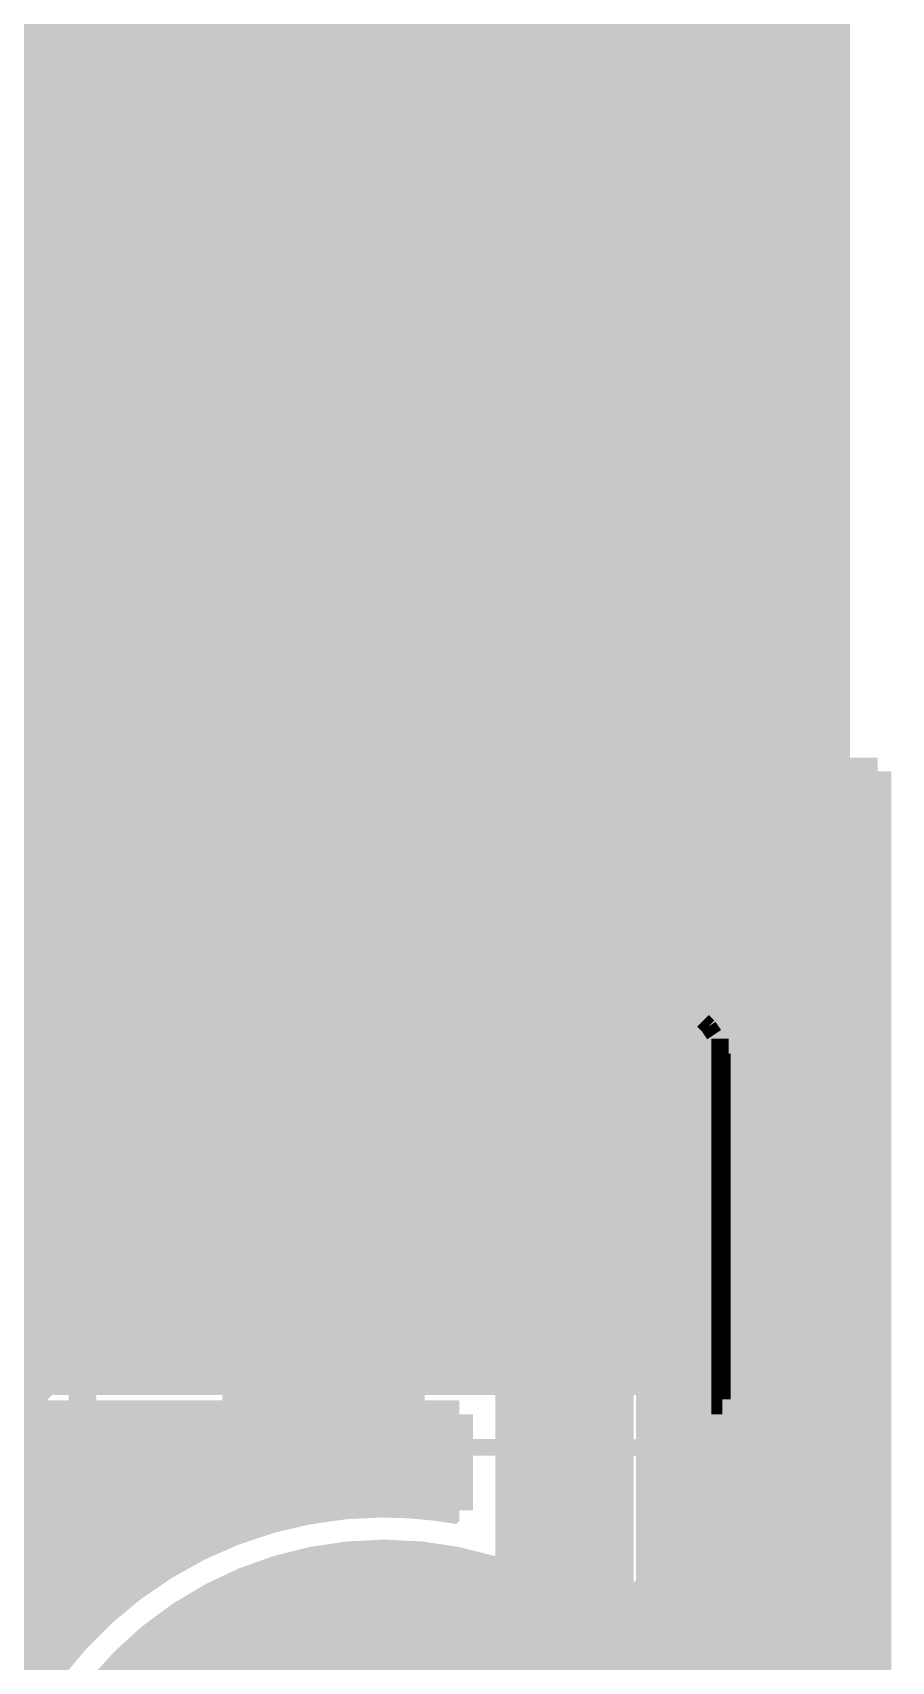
# Model space of a CAD drawing. Extents: x -5 to 208, y -5 to 206.
# Drawn here: x 88.77 to 96.65, y 2.38 to 17.31 of the extents above; entities that cross this region are included whole.
import ezdxf

# ---------------------------------------------------------------- set-up
doc = ezdxf.new("R2010")
doc.units = 0
doc.header["$MEASUREMENT"] = 0
doc.layers.get('0').update_dxf_attribs({"linetype": 'CONTINUOUS'})
for name, color, linetype in [('22-301-0_BOT', 7, 'CONTINUOUS'), ('22-301-0_DRD', 7, 'CONTINUOUS'), ('22-301-0_IN1', 1, 'CONTINUOUS'), ('22-301-0_IN2', 4, 'CONTINUOUS'), ('22-301-0_SMB', 3, 'CONTINUOUS'), ('22-301-0_SMT', 5, 'CONTINUOUS'), ('22-301-0_SST', 10, 'CONTINUOUS'), ('22-301-0_TOP', 14, 'CONTINUOUS'), ('THRUHOLE_TAP', 11, 'CONTINUOUS')]:
    doc.layers.add(name, color=color, linetype=linetype)

# ---------------------------------------------------------------- blocks, each defined once
blk = doc.blocks.new('ROUND_22')
at = {"const_width": 3.50012}
blk.add_lwpolyline([(-1.75006, 0, 1), (1.75006, 0, 1)], format="xyb", close=True, dxfattribs=at)
blk = doc.blocks.new('ROUND_11')
at = {"const_width": 0.65024}
blk.add_lwpolyline([(-0.32512, 0, 1), (0.32512, 0, 1)], format="xyb", close=True, dxfattribs=at)
blk = doc.blocks.new('ROUND_69')
at = {"const_width": 0.35052}
blk.add_lwpolyline([(-0.17526, 0, 1), (0.17526, 0, 1)], format="xyb", close=True, dxfattribs=at)
blk = doc.blocks.new('RECTANGLE_5')
blk.add_solid([(0.4064, 0.4826), (0.4064, -0.4826), (-0.4064, 0.4826), (-0.4064, -0.4826)])
blk = doc.blocks.new('RECTANGLE_15')
blk.add_solid([(1.0795, 1.3716), (1.0795, -1.3716), (-1.0795, 1.3716), (-1.0795, -1.3716)])
blk = doc.blocks.new('ROUND_66')
at = {"const_width": 0.35052}
blk.add_lwpolyline([(-0.17526, 0, 1), (0.17526, 0, 1)], format="xyb", close=True, dxfattribs=at)
blk = doc.blocks.new('ROUND_74')
at = {"const_width": 0.10033}
blk.add_lwpolyline([(-0.050164, 0, 1), (0.050164, 0, 1)], format="xyb", close=True, dxfattribs=at)
blk = doc.blocks.new('ROUND_79')
at = {"const_width": 0.40005}
blk.add_lwpolyline([(-0.200024, 0, 1), (0.200024, 0, 1)], format="xyb", close=True, dxfattribs=at)

msp = doc.modelspace()

# ---------------------------------------------------------------- linework, layer by layer
at = {"layer": '22-301-0_BOT', "const_width": 0.254}
for points in [[(90.7796, 30.353), (90.7796, 10.20318)], [(91.0082, 30.353), (91.0082, 10.1727)], [(91.2368, 30.353), (91.2368, 10.05078)], [(91.4654, 30.353), (91.4654, 9.68502)], [(91.694, 30.353), (91.694, 4.953)], [(91.9226, 30.353), (91.9226, 4.953)], [(92.1512, 30.353), (92.1512, 4.953)], [(92.3798, 30.353), (92.3798, 4.953)], [(92.6084, 30.353), (92.6084, 4.953)], [(92.837, 30.353), (92.837, 4.953)], [(93.0656, 30.353), (93.0656, 4.953)], [(93.2942, 30.353), (93.2942, 4.953)], [(93.5228, 30.353), (93.5228, 4.953)], [(93.7514, 30.353), (93.7514, 4.953)], [(93.98, 30.353), (93.98, 4.953)], [(94.2086, 30.353), (94.2086, 4.953)], [(94.4372, 30.353), (94.4372, 4.953)], [(94.6658, 30.353), (94.6658, 4.953)], [(94.8944, 30.353), (94.8944, 4.953)], [(95.123, 30.353), (95.123, 4.953)], [(95.3516, 30.353), (95.3516, 4.953)], [(95.5802, 30.353), (95.5802, 4.953)], [(95.8088, 30.353), (95.8088, 4.953)], [(96.0374, 30.353), (96.0374, 4.953)], [(96.139, 30.353), (96.139, 4.953)], [(90.551, 24.003), (90.551, 10.15492)], [(90.3224, 23.7744), (90.3224, 10.00252)], [(90.0938, 19.85772), (90.0938, 4.953)], [(89.8652, 19.54276), (89.8652, 4.953)], [(89.535, 19.29384), (89.535, 17.018)], [(89.6366, 19.3548), (89.6366, 4.953)], [(96.139, 17.3736), (89.535, 17.3736)], [(96.139, 17.145), (89.535, 17.145)], [(89.535, 17.018), (78.232, 17.018), (73.406, 12.192), (73.406, 2.286)], [(96.139, 16.9164), (78.1304, 16.9164)], [(88.7222, 17.018), (88.7222, 4.7752)], [(88.9508, 17.018), (88.9508, 4.953)], [(89.1794, 17.018), (89.1794, 4.953)], [(89.408, 17.018), (89.408, 4.953)], [(96.139, 16.6878), (77.9018, 16.6878)], [(96.139, 16.4592), (77.6732, 16.4592)], [(96.139, 16.2306), (77.4446, 16.2306)], [(96.139, 16.002), (77.216, 16.002)], [(96.139, 15.7734), (76.9874, 15.7734)], [(96.139, 15.5448), (76.7588, 15.5448)], [(96.139, 15.3162), (76.5302, 15.3162)], [(96.139, 15.0876), (76.3016, 15.0876)], [(96.139, 14.859), (76.073, 14.859)], [(96.139, 14.6304), (75.8444, 14.6304)], [(96.139, 14.4018), (75.6158, 14.4018)], [(96.139, 14.1732), (75.3872, 14.1732)], [(96.139, 13.9446), (75.1586, 13.9446)], [(96.139, 13.716), (74.93, 13.716)], [(96.139, 13.4874), (74.7014, 13.4874)], [(96.139, 13.2588), (74.4728, 13.2588)], [(96.139, 13.0302), (74.2442, 13.0302)], [(96.139, 12.8016), (74.0156, 12.8016)], [(96.139, 12.573), (73.787, 12.573)], [(96.139, 12.3444), (73.5584, 12.3444)], [(96.139, 12.1158), (73.406, 12.1158)], [(96.139, 11.8872), (73.406, 11.8872)], [(96.139, 11.6586), (73.406, 11.6586)], [(96.139, 11.43), (73.406, 11.43)], [(96.139, 11.2014), (73.406, 11.2014)], [(96.139, 10.9728), (73.406, 10.9728)], [(96.139, 10.7442), (73.406, 10.7442)], [(96.139, 10.5156), (73.406, 10.5156)], [(96.139, 10.287), (73.406, 10.287)], [(90.38336, 10.0584), (73.406, 10.0584)], [(96.139, 10.0584), (91.22664, 10.0584)], [(90.19794, 9.8298), (73.406, 9.8298)], [(96.139, 9.8298), (91.41206, 9.8298)], [(90.12936, 9.6012), (73.406, 9.6012)], [(96.139, 9.6012), (91.48064, 9.6012)], [(90.14206, 9.3726), (73.406, 9.3726)], [(91.4654, 9.36244), (91.4654, 4.953)], [(96.139, 9.3726), (91.46794, 9.3726)], [(90.24112, 9.144), (73.406, 9.144)], [(96.139, 9.144), (91.36888, 9.144)], [(90.3224, 9.04494), (90.3224, 4.953)], [(91.2368, 8.99922), (91.2368, 4.953)], [(90.50274, 8.9154), (73.406, 8.9154)], [(90.551, 8.89508), (90.551, 4.953)], [(90.7796, 8.84428), (90.7796, 4.953)], [(91.0082, 8.87476), (91.0082, 4.953)], [(96.139, 8.9154), (91.10472, 8.9154)], [(96.139, 8.6868), (73.406, 8.6868)], [(96.139, 8.4582), (73.406, 8.4582)], [(96.139, 8.2296), (73.406, 8.2296)], [(96.139, 8.001), (73.406, 8.001)], [(96.139, 7.7724), (73.406, 7.7724)], [(96.139, 7.5438), (73.406, 7.5438)], [(96.139, 7.3152), (73.406, 7.3152)], [(96.139, 7.0866), (73.406, 7.0866)], [(96.139, 6.858), (87.82812, 6.858)], [(96.139, 6.6294), (87.99576, 6.6294)], [(96.139, 6.4008), (88.05418, 6.4008)], [(96.139, 6.1722), (88.03132, 6.1722)], [(96.139, 5.9436), (87.91956, 5.9436)], [(96.139, 5.715), (87.6173, 5.715)], [(96.139, 5.4864), (73.406, 5.4864)], [(96.139, 5.2578), (73.406, 5.2578)], [(96.139, 5.0292), (73.406, 5.0292)], [(88.9, 4.953), (86.233, 2.286)], [(96.139, 4.953), (88.9, 4.953)], [(88.7476, 4.8006), (73.406, 4.8006)]]:
    msp.add_lwpolyline(points, dxfattribs=at)
for points in [[(90.805, 10.20572, 0.4142136), (90.12428, 9.525)], [(90.805, 10.20572, 0.4142136), (90.12428, 9.525)], [(91.48572, 9.525, 0.4142136), (90.805, 10.20572)], [(91.48572, 9.525, 0.4142136), (90.805, 10.20572)], [(90.12428, 9.525, 0.4142136), (90.805, 8.84428)], [(90.12428, 9.525, 0.4142136), (90.805, 8.84428)], [(90.805, 8.84428, 0.4142136), (91.48572, 9.525)], [(90.805, 8.84428, 0.4142136), (91.48572, 9.525)]]:
    msp.add_lwpolyline(points, format="xyb", dxfattribs=at)
at = {"layer": '22-301-0_DRD', "const_width": 0.254}
for points in [[(90.17, 17.145), (90.17, 15.875)], [(92.71, 17.145), (92.71, 15.875)], [(90.805, 16.51), (89.535, 16.51)], [(93.345, 16.51), (92.075, 16.51)], [(90.17, 14.605), (90.17, 13.335)], [(92.71, 14.605), (92.71, 13.335)], [(90.805, 13.97), (89.535, 13.97)], [(93.345, 13.97), (92.075, 13.97)], [(90.551, 10.16), (90.17, 9.779)], [(90.551, 10.16), (90.17, 9.779)], [(91.059, 10.16), (90.551, 10.16)], [(91.059, 10.16), (90.551, 10.16)], [(91.44, 9.779), (91.059, 10.16)], [(91.44, 9.779), (91.059, 10.16)], [(90.17, 9.779), (90.17, 9.271)], [(90.17, 9.779), (90.17, 9.271)], [(91.44, 9.271), (91.44, 9.779)], [(91.44, 9.271), (91.44, 9.779)], [(90.17, 9.271), (90.551, 8.89)], [(90.17, 9.271), (90.551, 8.89)], [(91.059, 8.89), (91.44, 9.271)], [(91.059, 8.89), (91.44, 9.271)], [(90.551, 8.89), (91.059, 8.89)], [(90.551, 8.89), (91.059, 8.89)]]:
    msp.add_lwpolyline(points, dxfattribs=at)
at = {"layer": '22-301-0_IN1'}
for points, const_width in [([(91.9988, 0), (92.075, 0), (94.94012, 2.86512), (94.94012, 124.9807)], 1.27), ([(93.853, 26.924), (93.853, 8.255), (89.281, 8.255)], 0.254), ([(90.6526, 26.924), (90.6526, 10.18794)], 0.254), ([(90.8812, 26.924), (90.8812, 10.20064)], 0.254), ([(91.1098, 26.924), (91.1098, 10.13206)], 0.254), ([(91.3384, 26.924), (91.3384, 9.94664)], 0.254), ([(91.567, 26.924), (91.567, 8.255)], 0.254), ([(91.7956, 26.924), (91.7956, 8.255)], 0.254), ([(92.0242, 26.924), (92.0242, 8.255)], 0.254), ([(92.2528, 26.924), (92.2528, 8.255)], 0.254), ([(92.4814, 26.924), (92.4814, 8.255)], 0.254), ([(92.71, 26.924), (92.71, 8.255)], 0.254), ([(92.9386, 26.924), (92.9386, 8.255)], 0.254), ([(93.1672, 26.924), (93.1672, 8.255)], 0.254), ([(93.3958, 26.924), (93.3958, 8.255)], 0.254), ([(93.6244, 26.924), (93.6244, 8.255)], 0.254), ([(90.424, 24.384), (90.424, 10.08888)], 0.254), ([(90.1954, 20.11426), (90.1954, 9.82472)], 0.254), ([(89.916, 19.5961), (89.916, 17.018)], 0.254), ([(89.9668, 19.6596), (89.9668, 8.255)], 0.254), ([(93.853, 17.399), (89.916, 17.399)], 0.254), ([(93.853, 17.1704), (89.916, 17.1704)], 0.254), ([(89.281, 17.018), (89.281, 8.255)], 0.254), ([(89.916, 17.018), (89.281, 17.018)], 0.254), ([(93.853, 16.9418), (89.281, 16.9418)], 0.254), ([(89.5096, 17.018), (89.5096, 8.255)], 0.254), ([(89.7382, 17.018), (89.7382, 8.255)], 0.254), ([(93.853, 16.7132), (89.281, 16.7132)], 0.254), ([(93.853, 16.4846), (89.281, 16.4846)], 0.254), ([(88.773, 16.256), (88.773, -4.445), (64.643, -4.445)], 0.254), ([(88.773, 16.256), (77.724, 16.256)], 0.254), ([(88.646, 16.256), (88.646, -4.445)], 0.254), ([(93.853, 16.256), (89.281, 16.256)], 0.254), ([(88.773, 16.129), (67.564, 16.129)], 0.254), ([(93.853, 16.0274), (89.281, 16.0274)], 0.254), ([(88.773, 15.9004), (67.564, 15.9004)], 0.254), ([(93.853, 15.7988), (89.281, 15.7988)], 0.254), ([(88.773, 15.6718), (67.564, 15.6718)], 0.254), ([(93.853, 15.5702), (89.281, 15.5702)], 0.254), ([(88.773, 15.4432), (67.564, 15.4432)], 0.254), ([(93.853, 15.3416), (89.281, 15.3416)], 0.254), ([(88.773, 15.2146), (67.564, 15.2146)], 0.254), ([(93.853, 15.113), (89.281, 15.113)], 0.254), ([(88.773, 14.986), (67.564, 14.986)], 0.254), ([(93.853, 14.8844), (89.281, 14.8844)], 0.254), ([(88.773, 14.7574), (88.21166, 14.7574)], 0.254), ([(93.853, 14.6558), (89.281, 14.6558)], 0.254), ([(88.773, 14.5288), (88.43518, 14.5288)], 0.254), ([(93.853, 14.4272), (89.281, 14.4272)], 0.254), ([(88.773, 14.3002), (88.55202, 14.3002)], 0.254), ([(88.773, 14.0716), (88.60282, 14.0716)], 0.254), ([(93.853, 14.1986), (89.281, 14.1986)], 0.254), ([(93.853, 13.97), (89.281, 13.97)], 0.254), ([(88.773, 13.843), (88.60028, 13.843)], 0.254), ([(88.773, 13.6144), (88.54186, 13.6144)], 0.254), ([(93.853, 13.7414), (89.281, 13.7414)], 0.254), ([(93.853, 13.5128), (89.281, 13.5128)], 0.254), ([(88.773, 13.3858), (88.41486, 13.3858)], 0.254), ([(93.853, 13.2842), (89.281, 13.2842)], 0.254), ([(88.773, 13.1572), (88.1761, 13.1572)], 0.254), ([(93.853, 13.0556), (89.281, 13.0556)], 0.254), ([(88.773, 12.9286), (69.3674, 12.9286)], 0.254), ([(93.853, 12.827), (89.281, 12.827)], 0.254), ([(88.773, 12.7), (69.596, 12.7)], 0.254), ([(93.853, 12.5984), (89.281, 12.5984)], 0.254), ([(88.773, 12.4714), (69.8246, 12.4714)], 0.254), ([(93.853, 12.3698), (89.281, 12.3698)], 0.254), ([(88.773, 12.2428), (88.1761, 12.2428)], 0.254), ([(93.853, 12.1412), (89.281, 12.1412)], 0.254), ([(88.773, 12.0142), (88.41486, 12.0142)], 0.254), ([(93.853, 11.9126), (89.281, 11.9126)], 0.254), ([(88.773, 11.7856), (88.54186, 11.7856)], 0.254), ([(93.853, 11.684), (89.281, 11.684)], 0.254), ([(88.773, 11.557), (88.60028, 11.557)], 0.254), ([(93.853, 11.4554), (89.281, 11.4554)], 0.254), ([(88.773, 11.3284), (88.60282, 11.3284)], 0.254), ([(93.853, 11.2268), (89.281, 11.2268)], 0.254), ([(88.773, 11.0998), (88.55202, 11.0998)], 0.254), ([(93.853, 10.9982), (89.281, 10.9982)], 0.254), ([(88.773, 10.8712), (88.43518, 10.8712)], 0.254), ([(88.773, 10.6426), (88.21166, 10.6426)], 0.254), ([(93.853, 10.7696), (89.281, 10.7696)], 0.254), ([(93.853, 10.541), (89.281, 10.541)], 0.254), ([(88.773, 10.414), (71.882, 10.414)], 0.254), ([(88.773, 10.1854), (72.1106, 10.1854)], 0.254), ([(93.853, 10.3124), (89.281, 10.3124)], 0.254), ([(90.41638, 10.0838), (89.281, 10.0838)], 0.254), ([(93.853, 10.0838), (91.19108, 10.0838)], 0.254), ([(88.773, 9.9568), (72.3392, 9.9568)], 0.254), ([(88.773, 9.7282), (85.59546, 9.7282)], 0.254), ([(90.21064, 9.8552), (89.281, 9.8552)], 0.254), ([(93.853, 9.8552), (91.39936, 9.8552)], 0.254), ([(90.1319, 9.6266), (89.281, 9.6266)], 0.254), ([(93.853, 9.6266), (91.47556, 9.6266)], 0.254), ([(88.773, 9.4996), (85.85708, 9.4996)], 0.254), ([(90.13698, 9.398), (89.281, 9.398)], 0.254), ([(93.853, 9.398), (91.47302, 9.398)], 0.254), ([(88.773, 9.271), (85.9917, 9.271)], 0.254), ([(90.22588, 9.1694), (89.281, 9.1694)], 0.254), ([(90.1954, 9.22274), (90.1954, 8.255)], 0.254), ([(93.853, 9.1694), (91.38412, 9.1694)], 0.254), ([(88.773, 9.0424), (86.05774, 9.0424)], 0.254), ([(91.3384, 9.10336), (91.3384, 8.255)], 0.254), ([(90.45702, 8.9408), (89.281, 8.9408)], 0.254), ([(90.424, 8.96112), (90.424, 8.255)], 0.254), ([(90.6526, 8.86206), (90.6526, 8.255)], 0.254), ([(90.8812, 8.84936), (90.8812, 8.255)], 0.254), ([(91.1098, 8.91794), (91.1098, 8.255)], 0.254), ([(93.853, 8.9408), (91.15298, 8.9408)], 0.254), ([(88.773, 8.8138), (86.06536, 8.8138)], 0.254), ([(93.853, 8.7122), (89.281, 8.7122)], 0.254), ([(88.773, 8.5852), (86.01964, 8.5852)], 0.254), ([(93.853, 8.4836), (89.281, 8.4836)], 0.254), ([(88.773, 8.3566), (85.91042, 8.3566)], 0.254), ([(88.773, 8.128), (85.70468, 8.128)], 0.254), ([(88.773, 7.8994), (73.279, 7.8994)], 0.254), ([(88.773, 7.6708), (73.279, 7.6708)], 0.254), ([(88.773, 7.4422), (73.279, 7.4422)], 0.254), ([(88.773, 7.2136), (83.01228, 7.2136)], 0.254), ([(88.773, 6.985), (87.6173, 6.985)], 0.254), ([(88.773, 6.7564), (87.91956, 6.7564)], 0.254), ([(88.773, 6.5278), (88.03132, 6.5278)], 0.254), ([(88.773, 6.2992), (88.05418, 6.2992)], 0.254), ([(88.773, 6.0706), (87.99576, 6.0706)], 0.254), ([(88.773, 5.842), (87.82812, 5.842)], 0.254), ([(88.773, 5.6134), (83.19516, 5.6134)], 0.254), ([(88.773, 5.3848), (82.71764, 5.3848)], 0.254), ([(88.773, 5.1562), (80.71358, 5.1562)], 0.254), ([(88.773, 4.9276), (80.81518, 4.9276)], 0.254), ([(88.773, 4.699), (80.87614, 4.699)], 0.254), ([(88.773, 4.4704), (80.90408, 4.4704)], 0.254), ([(88.773, 4.2418), (80.89646, 4.2418)], 0.254), ([(88.773, 4.0132), (80.85582, 4.0132)], 0.254), ([(88.773, 3.7846), (80.77708, 3.7846)], 0.254), ([(88.773, 3.556), (80.6577, 3.556)], 0.254), ([(88.773, 3.3274), (80.4799, 3.3274)], 0.254), ([(88.773, 3.0988), (80.2132, 3.0988)], 0.254), ([(88.773, 2.8702), (79.70266, 2.8702)], 0.254), ([(88.773, 2.6416), (73.279, 2.6416)], 0.254), ([(88.773, 2.413), (73.279, 2.413)], 0.254)]:
    msp.add_lwpolyline(points, dxfattribs=dict(at, const_width=const_width))
at = {"layer": '22-301-0_IN1', "const_width": 0.254}
for points in [[(90.805, 10.20572, 0.4142136), (90.12428, 9.525)], [(90.805, 10.20572, 0.4142136), (90.12428, 9.525)], [(91.48572, 9.525, 0.4142136), (90.805, 10.20572)], [(91.48572, 9.525, 0.4142136), (90.805, 10.20572)], [(90.12428, 9.525, 0.4142136), (90.805, 8.84428)], [(90.12428, 9.525, 0.4142136), (90.805, 8.84428)], [(90.805, 8.84428, 0.4142136), (91.48572, 9.525)], [(90.805, 8.84428, 0.4142136), (91.48572, 9.525)]]:
    msp.add_lwpolyline(points, format="xyb", dxfattribs=at)
at = {"layer": '22-301-0_IN2', "const_width": 0.254}
for points in [[(90.6018, 21.96592), (90.6018, 17.38884)], [(90.8304, 21.82114), (90.8304, 17.2339)], [(91.059, 21.7297), (91.059, 16.92148)], [(91.2876, 21.68398), (91.2876, 7.62)], [(91.5162, 21.67636), (91.5162, 7.62)], [(91.7448, 18.88236), (91.7448, 16.67764)], [(93.5736, 18.58772), (93.5736, 16.97228)], [(93.599, 18.63852), (93.599, 16.92148)], [(91.9734, 18.40484), (91.9734, 17.15516)], [(93.345, 18.30324), (93.345, 17.25422)], [(92.202, 18.2118), (92.202, 17.3482)], [(93.1164, 18.15846), (93.1164, 17.40154)], [(92.0369, 17.2212), (90.8431, 17.2212)], [(93.599, 17.2212), (93.3831, 17.2212)], [(91.85656, 16.9926), (91.0209, 16.9926)], [(93.599, 16.9926), (93.5609, 16.9926)], [(91.76258, 16.764), (91.11488, 16.764)], [(91.72956, 16.5354), (91.1479, 16.5354)], [(91.75242, 16.3068), (91.12758, 16.3068)], [(91.7448, 16.34236), (91.7448, 14.13764)], [(88.773, 16.256), (88.773, -4.445), (64.643, -4.445)], [(88.773, 16.256), (77.724, 16.256)], [(88.646, 16.256), (88.646, -4.445)], [(88.773, 16.129), (67.564, 16.129)], [(91.83116, 16.0782), (91.04884, 16.0782)], [(91.059, 16.09852), (91.059, 14.38148)], [(93.5736, 16.04772), (93.5736, 14.43228)], [(93.599, 16.09852), (93.599, 14.38148)], [(88.773, 15.9004), (67.564, 15.9004)], [(91.9861, 15.8496), (90.8939, 15.8496)], [(91.9734, 15.86484), (91.9734, 14.61516)], [(93.599, 15.8496), (93.4339, 15.8496)], [(90.8304, 15.7861), (90.8304, 14.6939)], [(93.345, 15.76324), (93.345, 14.71422)], [(88.773, 15.6718), (67.564, 15.6718)], [(90.424, 15.56258), (90.424, 14.91488)], [(92.29852, 15.621), (90.58148, 15.621)], [(90.6018, 15.63116), (90.6018, 14.84884)], [(92.202, 15.6718), (92.202, 14.8082)], [(92.4306, 15.5702), (92.4306, 14.90726)], [(93.1164, 15.61846), (93.1164, 14.86154)], [(93.599, 15.621), (93.12148, 15.621)], [(88.773, 15.4432), (67.564, 15.4432)], [(92.6592, 15.5321), (92.6592, 14.9479)], [(92.8878, 15.54734), (92.8878, 14.93266)], [(93.599, 15.3924), (90.424, 15.3924)], [(88.773, 15.2146), (67.564, 15.2146)], [(93.599, 15.1638), (90.424, 15.1638)], [(88.773, 14.986), (67.564, 14.986)], [(92.54236, 14.9352), (90.424, 14.9352)], [(93.599, 14.9352), (92.87764, 14.9352)], [(88.773, 14.7574), (88.21166, 14.7574)], [(92.06484, 14.7066), (90.81516, 14.7066)], [(93.599, 14.7066), (93.35516, 14.7066)], [(88.773, 14.5288), (88.43518, 14.5288)], [(91.8718, 14.478), (91.0082, 14.478)], [(93.599, 14.478), (93.5482, 14.478)], [(88.773, 14.3002), (88.55202, 14.3002)], [(91.7702, 14.2494), (91.10726, 14.2494)], [(88.773, 14.0716), (88.60282, 14.0716)], [(91.7321, 14.0208), (91.1479, 14.0208)], [(88.773, 13.843), (88.60028, 13.843)], [(91.74734, 13.7922), (91.13266, 13.7922)], [(91.7448, 13.80236), (91.7448, 7.62)], [(88.773, 13.6144), (88.54186, 13.6144)], [(91.059, 13.55852), (91.059, 7.62)], [(91.81846, 13.5636), (91.06154, 13.5636)], [(93.5736, 13.50772), (93.5736, 7.62)], [(93.599, 13.55852), (93.599, 7.62)], [(88.773, 13.3858), (88.41486, 13.3858)], [(91.96324, 13.335), (90.91422, 13.335)], [(91.9734, 13.32484), (91.9734, 7.62)], [(93.599, 13.335), (93.45422, 13.335)], [(90.8304, 13.2461), (90.8304, 7.62)], [(93.345, 13.22324), (93.345, 7.62)], [(88.773, 13.1572), (88.1761, 13.1572)], [(90.424, 13.02258), (90.424, 7.62)], [(90.6018, 13.09116), (90.6018, 7.62)], [(92.24772, 13.1064), (90.63228, 13.1064)], [(92.202, 13.1318), (92.202, 7.62)], [(92.4306, 13.0302), (92.4306, 7.62)], [(93.1164, 13.07846), (93.1164, 7.62)], [(93.599, 13.1064), (93.17228, 13.1064)], [(88.773, 12.9286), (69.3674, 12.9286)], [(93.599, 12.8778), (90.424, 12.8778)], [(92.6592, 12.9921), (92.6592, 7.62)], [(92.8878, 13.00734), (92.8878, 7.62)], [(88.773, 12.7), (69.596, 12.7)], [(93.599, 12.6492), (90.424, 12.6492)], [(88.773, 12.4714), (69.8246, 12.4714)], [(93.599, 12.4206), (90.424, 12.4206)], [(88.773, 12.2428), (88.1761, 12.2428)], [(93.599, 12.192), (90.424, 12.192)], [(88.773, 12.0142), (88.41486, 12.0142)], [(93.599, 11.9634), (90.424, 11.9634)], [(88.773, 11.7856), (88.54186, 11.7856)], [(93.599, 11.7348), (90.424, 11.7348)], [(88.773, 11.557), (88.60028, 11.557)], [(93.599, 11.5062), (90.424, 11.5062)], [(88.773, 11.3284), (88.60282, 11.3284)], [(93.599, 11.2776), (90.424, 11.2776)], [(88.773, 11.0998), (88.55202, 11.0998)], [(93.599, 11.049), (90.424, 11.049)], [(88.773, 10.8712), (88.43518, 10.8712)], [(93.599, 10.8204), (90.424, 10.8204)], [(88.773, 10.6426), (88.21166, 10.6426)], [(93.599, 10.5918), (90.424, 10.5918)], [(88.773, 10.414), (71.882, 10.414)], [(93.599, 10.3632), (90.424, 10.3632)], [(88.773, 10.1854), (72.1106, 10.1854)], [(93.599, 10.1346), (90.424, 10.1346)], [(88.773, 9.9568), (72.3392, 9.9568)], [(93.599, 9.906), (90.424, 9.906)], [(88.773, 9.7282), (85.59546, 9.7282)], [(93.599, 9.6774), (90.424, 9.6774)], [(88.773, 9.4996), (85.85708, 9.4996)], [(93.599, 9.4488), (90.424, 9.4488)], [(88.773, 9.271), (85.9917, 9.271)], [(93.599, 9.2202), (90.424, 9.2202)], [(88.773, 9.0424), (86.05774, 9.0424)], [(93.599, 8.9916), (90.424, 8.9916)], [(88.773, 8.8138), (86.06536, 8.8138)], [(93.599, 8.763), (90.424, 8.763)], [(88.773, 8.5852), (86.01964, 8.5852)], [(93.599, 8.5344), (90.424, 8.5344)], [(88.773, 8.3566), (85.91042, 8.3566)], [(93.599, 8.3058), (90.424, 8.3058)], [(88.773, 8.128), (85.70468, 8.128)], [(93.599, 8.0772), (90.424, 8.0772)], [(88.773, 7.8994), (73.38568, 7.8994)], [(93.599, 7.8486), (90.424, 7.8486)], [(88.773, 7.6708), (73.3806, 7.6708)], [(93.599, 7.62), (90.424, 7.62)], [(88.773, 7.4422), (73.37806, 7.4422)], [(88.773, 7.2136), (83.01228, 7.2136)], [(88.773, 6.985), (87.6173, 6.985)], [(88.773, 6.7564), (87.91956, 6.7564)], [(88.773, 6.5278), (88.03132, 6.5278)], [(88.773, 6.2992), (88.05418, 6.2992)], [(88.773, 6.0706), (87.99576, 6.0706)], [(88.773, 5.842), (87.82812, 5.842)], [(88.773, 5.6134), (83.19516, 5.6134)], [(88.773, 5.3848), (82.71764, 5.3848)], [(88.773, 5.1562), (80.71358, 5.1562)], [(88.773, 4.9276), (80.81518, 4.9276)], [(88.773, 4.699), (80.87614, 4.699)], [(88.773, 4.4704), (80.90408, 4.4704)], [(88.773, 4.2418), (80.89646, 4.2418)], [(88.773, 4.0132), (80.85582, 4.0132)], [(88.773, 3.7846), (80.77708, 3.7846)], [(88.773, 3.556), (80.6577, 3.556)], [(88.773, 3.3274), (80.4799, 3.3274)], [(88.773, 3.0988), (80.2132, 3.0988)], [(88.773, 2.8702), (79.70266, 2.8702)], [(88.773, 2.6416), (73.28408, 2.6416)], [(88.773, 2.413), (73.279, 2.413)]]:
    msp.add_lwpolyline(points, dxfattribs=at)
for points in [[(92.71, 17.49044, 0.4142136), (91.72956, 16.51)], [(93.599, 16.92148, 0.2922433), (92.71, 17.49044)], [(91.15044, 16.51, 0.3392292), (90.424, 17.45488)], [(90.424, 15.56258, 0.3394163), (91.15044, 16.51)], [(91.72956, 16.51, 0.4142136), (92.71, 15.52956)], [(92.71, 15.52956, 0.2922435), (93.599, 16.09852)], [(91.15044, 13.97, 0.3392292), (90.424, 14.91488)], [(92.71, 14.95044, 0.4142136), (91.72956, 13.97)], [(93.599, 14.38148, 0.2922433), (92.71, 14.95044)], [(90.424, 13.02258, 0.3394163), (91.15044, 13.97)], [(91.72956, 13.97, 0.4142136), (92.71, 12.98956)], [(92.71, 12.98956, 0.2922435), (93.599, 13.55852)]]:
    msp.add_lwpolyline(points, format="xyb", dxfattribs=at)
at = {"layer": '22-301-0_SMB', "const_width": 2.54}
msp.add_lwpolyline([(92.71, 28.194), (92.71, 16.256), (81.026, 4.572), (75.184, 4.572)], dxfattribs=at)
at = {"layer": '22-301-0_SST'}
for points, const_width in [([(95.16872, 14.4399), (86.1695, 14.4399)], 0.20066), ([(88.75522, 14.4399), (88.75522, 13.44168)], 0.20066), ([(88.93556, 14.4399), (88.93556, 13.44168)], 0.20066), ([(89.11336, 14.4399), (89.11336, 13.44168)], 0.20066), ([(89.2937, 14.4399), (89.2937, 13.44168)], 0.20066), ([(89.47404, 14.4399), (89.47404, 13.44168)], 0.20066), ([(89.65438, 14.4399), (89.65438, 13.44168)], 0.20066), ([(89.83472, 14.4399), (89.83472, 13.44168)], 0.20066), ([(90.01252, 14.4399), (90.01252, 13.44168)], 0.20066), ([(90.19286, 14.4399), (90.19286, 13.44168)], 0.20066), ([(90.3732, 14.4399), (90.3732, 13.44168)], 0.20066), ([(90.55354, 14.4399), (90.55354, 13.44168)], 0.20066), ([(90.73388, 14.4399), (90.73388, 13.44168)], 0.20066), ([(90.91168, 14.4399), (90.91168, 13.44168)], 0.20066), ([(91.09202, 14.4399), (91.09202, 13.44168)], 0.20066), ([(91.27236, 14.4399), (91.27236, 13.44168)], 0.20066), ([(91.4527, 14.4399), (91.4527, 13.44168)], 0.20066), ([(91.63304, 14.4399), (91.63304, 13.44168)], 0.20066), ([(91.81084, 14.4399), (91.81084, 13.44168)], 0.20066), ([(91.99118, 14.4399), (91.99118, 13.44168)], 0.20066), ([(92.17152, 14.4399), (92.17152, 13.44168)], 0.20066), ([(92.35186, 14.4399), (92.35186, 13.44168)], 0.20066), ([(92.5322, 14.4399), (92.5322, 13.44168)], 0.20066), ([(92.71, 14.4399), (92.71, 13.44168)], 0.20066), ([(92.89034, 14.4399), (92.89034, 13.44168)], 0.20066), ([(93.07068, 14.4399), (93.07068, 13.44168)], 0.20066), ([(93.25102, 14.4399), (93.25102, 13.44168)], 0.20066), ([(93.42882, 14.4399), (93.42882, 13.44168)], 0.20066), ([(93.60916, 14.4399), (93.60916, 13.44168)], 0.20066), ([(93.7895, 14.4399), (93.7895, 13.44168)], 0.20066), ([(93.96984, 14.4399), (93.96984, 13.44168)], 0.20066), ([(94.15018, 14.4399), (94.15018, 13.44168)], 0.20066), ([(94.32798, 14.4399), (94.32798, 13.44168)], 0.20066), ([(94.50832, 14.4399), (94.50832, 13.44168)], 0.20066), ([(94.68866, 14.4399), (94.68866, 13.44168)], 0.20066), ([(94.869, 14.4399), (94.869, 13.44168)], 0.20066), ([(95.04934, 14.4399), (95.04934, 13.44168)], 0.20066), ([(95.16872, 14.4399), (95.16872, 13.44168)], 0.20066), ([(95.16872, 14.32814), (85.17128, 14.32814)], 0.20066), ([(95.16872, 14.1478), (85.17128, 14.1478)], 0.20066), ([(95.16872, 13.96746), (85.17128, 13.96746)], 0.20066), ([(95.16872, 13.78966), (85.17128, 13.78966)], 0.20066), ([(95.16872, 13.60932), (85.17128, 13.60932)], 0.20066), ([(95.16872, 13.44168), (85.17128, 13.44168)], 0.20066), ([(92.30106, 11.51636), (92.13088, 11.57478), (92.13088, 11.93038), (92.30106, 11.9888), (92.9767, 11.9888), (93.14688, 11.93038), (93.14688, 11.57478), (92.9767, 11.51636)], 0.1524), ([(92.13088, 10.67816), (92.13088, 11.1506), (92.80906, 10.67816), (92.9767, 10.67816), (93.14688, 10.73658), (93.14688, 11.09218), (92.9767, 11.1506)], 0.1524), ([(91.2495, 8.6995), (94.1705, 8.6995), (94.1705, 10.3378), (91.2495, 10.3378), (91.2495, 8.6995)], 0.1524), ([(93.63456, 8.34644), (89.281, 8.34898), (87.6427, 8.34898), (87.6427, 4.35102), (94.7674, 4.3434), (95.2246, 4.8006), (95.2246, 8.001), (94.7928, 8.3566), (93.63456, 8.34644)], 0.1524), ([(92.2528, 8.3058), (92.2528, 4.3688)], 0.1524), ([(94.4372, 8.16864), (94.4372, 7.88162)], 0.1524), ([(94.57436, 8.15086), (94.57436, 7.8994)], 0.1524), ([(94.9198, 8.255), (94.9706, 8.2042)], 0.1524), ([(94.9198, 8.255), (95.0214, 8.1534), (94.996, 8.128), (94.996, 4.6228)], 0.1524), ([(94.9706, 8.2042), (95.0214, 8.128)], 0.1524), ([(94.61246, 8.11276), (94.361, 8.11276)], 0.1524), ([(95.15602, 8.01624), (94.996, 8.01624)], 0.1524), ([(95.0214, 8.128), (95.1738, 8.001)], 0.1524), ([(95.0214, 8.128), (95.0214, 4.6482)], 0.1524), ([(95.15856, 8.0137), (95.15856, 4.78536)], 0.1524), ([(95.1738, 8.001), (95.1738, 4.8006)], 0.1524), ([(94.63024, 7.9756), (94.34322, 7.9756)], 0.1524), ([(95.1738, 7.87908), (94.996, 7.87908)], 0.1524), ([(95.1738, 7.74192), (94.996, 7.74192)], 0.1524), ([(95.1738, 7.60476), (94.996, 7.60476)], 0.1524), ([(95.1738, 7.4676), (94.996, 7.4676)], 0.1524), ([(95.1738, 7.33044), (94.996, 7.33044)], 0.1524), ([(95.1738, 7.19328), (94.996, 7.19328)], 0.1524), ([(95.1738, 7.05612), (94.996, 7.05612)], 0.1524), ([(95.1738, 6.91896), (94.996, 6.91896)], 0.1524), ([(95.1738, 6.7818), (94.996, 6.7818)], 0.1524), ([(95.1738, 6.64464), (94.996, 6.64464)], 0.1524), ([(95.1738, 6.50748), (94.996, 6.50748)], 0.1524), ([(95.1738, 6.37032), (94.996, 6.37032)], 0.1524), ([(95.1738, 6.23316), (94.996, 6.23316)], 0.1524), ([(95.1738, 6.096), (94.996, 6.096)], 0.1524), ([(95.1738, 5.95884), (94.996, 5.95884)], 0.1524), ([(95.1738, 5.82168), (94.996, 5.82168)], 0.1524), ([(95.1738, 5.68452), (94.996, 5.68452)], 0.1524), ([(95.1738, 5.54736), (94.996, 5.54736)], 0.1524), ([(95.1738, 5.4102), (94.996, 5.4102)], 0.1524), ([(95.1738, 5.27304), (94.996, 5.27304)], 0.1524), ([(95.1738, 5.13588), (94.996, 5.13588)], 0.1524), ([(95.1738, 4.99872), (94.996, 4.99872)], 0.1524), ([(95.1738, 4.86156), (94.996, 4.86156)], 0.1524), ([(95.1738, 4.8006), (94.996, 4.6228)], 0.1524), ([(95.0976, 4.7244), (94.996, 4.7244)], 0.1524)]:
    msp.add_lwpolyline(points, dxfattribs=dict(at, const_width=const_width))
at = {"layer": '22-301-0_SST', "const_width": 0.1524}
for points in [[(94.488, 8.1788, 0.4142136), (94.3356, 8.0264)], [(94.6404, 8.0264, 0.4142136), (94.488, 8.1788)], [(94.3356, 8.0264, 0.4142136), (94.488, 7.874)], [(94.488, 7.874, 0.4142136), (94.6404, 8.0264)]]:
    msp.add_lwpolyline(points, format="xyb", dxfattribs=at)
at = {"layer": '22-301-0_TOP'}
for points, const_width in [([(90.7796, 26.924), (90.7796, 11.176)], 0.254), ([(91.0082, 26.924), (91.0082, 11.176)], 0.254), ([(91.2368, 26.924), (91.2368, 11.176)], 0.254), ([(91.4654, 26.924), (91.4654, 11.176)], 0.254), ([(91.694, 26.924), (91.694, 11.176)], 0.254), ([(91.9226, 26.924), (91.9226, 11.176)], 0.254), ([(92.1512, 26.924), (92.1512, 11.176)], 0.254), ([(92.3798, 26.924), (92.3798, 11.176)], 0.254), ([(92.6084, 26.924), (92.6084, 11.176)], 0.254), ([(92.837, 26.924), (92.837, 11.176)], 0.254), ([(93.0656, 26.924), (93.0656, 11.176)], 0.254), ([(93.2942, 26.924), (93.2942, 11.176)], 0.254), ([(93.5228, 26.924), (93.5228, 11.176)], 0.254), ([(93.7514, 26.924), (93.7514, 11.176)], 0.254), ([(93.98, 26.924), (93.98, 11.176)], 0.254), ([(94.2086, 26.924), (94.2086, 11.176)], 0.254), ([(94.4372, 26.924), (94.4372, 11.176)], 0.254), ([(94.6658, 26.924), (94.6658, 11.176)], 0.254), ([(94.8944, 26.924), (94.8944, 11.176)], 0.254), ([(95.123, 26.924), (95.123, 11.176)], 0.254), ([(95.3516, 26.924), (95.3516, 11.176)], 0.254), ([(95.5802, 26.924), (95.5802, 11.176)], 0.254), ([(95.8088, 26.924), (95.8088, 11.176)], 0.254), ([(96.0374, 26.924), (96.0374, 11.176)], 0.254), ([(96.139, 26.924), (96.139, 11.176)], 0.254), ([(90.3224, 23.7744), (90.3224, 11.176)], 0.254), ([(90.551, 23.876), (90.551, 11.176)], 0.254), ([(90.0938, 19.85772), (90.0938, 11.176)], 0.254), ([(89.8652, 19.5072), (89.8652, 11.176)], 0.254), ([(89.6366, 19.2786), (89.6366, 11.176)], 0.254), ([(89.408, 19.05), (89.408, 11.176)], 0.254), ([(89.1794, 18.8214), (89.1794, 10.9474)], 0.254), ([(88.9508, 18.5928), (88.9508, 10.7188)], 0.254), ([(88.7222, 18.3642), (88.7222, 10.4902)], 0.254), ([(96.139, 17.2212), (87.5792, 17.2212)], 0.254), ([(96.139, 16.9926), (73.406, 16.9926)], 0.254), ([(96.139, 16.764), (73.406, 16.764)], 0.254), ([(96.139, 16.5354), (73.406, 16.5354)], 0.254), ([(96.139, 16.3068), (73.406, 16.3068)], 0.254), ([(96.139, 16.0782), (73.406, 16.0782)], 0.254), ([(96.139, 15.8496), (73.406, 15.8496)], 0.254), ([(96.139, 15.621), (73.406, 15.621)], 0.254), ([(96.139, 15.3924), (73.406, 15.3924)], 0.254), ([(96.139, 15.1638), (73.406, 15.1638)], 0.254), ([(96.139, 14.9352), (73.406, 14.9352)], 0.254), ([(96.139, 14.7066), (73.406, 14.7066)], 0.254), ([(96.139, 14.478), (73.406, 14.478)], 0.254), ([(96.139, 14.2494), (73.406, 14.2494)], 0.254), ([(96.139, 14.0208), (73.406, 14.0208)], 0.254), ([(96.139, 13.7922), (73.406, 13.7922)], 0.254), ([(96.139, 13.5636), (73.406, 13.5636)], 0.254), ([(96.139, 13.335), (73.406, 13.335)], 0.254), ([(96.139, 13.1064), (73.406, 13.1064)], 0.254), ([(96.139, 12.8778), (73.406, 12.8778)], 0.254), ([(96.139, 12.6492), (73.406, 12.6492)], 0.254), ([(96.139, 12.4206), (73.406, 12.4206)], 0.254), ([(96.139, 12.192), (73.406, 12.192)], 0.254), ([(96.139, 11.9634), (73.406, 11.9634)], 0.254), ([(96.139, 11.7348), (73.406, 11.7348)], 0.254), ([(96.139, 11.5062), (73.406, 11.5062)], 0.254), ([(96.139, 11.2776), (73.406, 11.2776)], 0.254), ([(89.408, 11.176), (81.28, 3.048)], 0.254), ([(96.139, 11.176), (89.408, 11.176)], 0.254), ([(89.281, 11.049), (73.406, 11.049)], 0.254), ([(89.0524, 10.8204), (73.406, 10.8204)], 0.254), ([(96.52, 10.541), (96.52, -2.921), (94.996, -4.445), (10.16, -4.445)], 0.254), ([(88.8238, 10.5918), (73.406, 10.5918)], 0.254), ([(89.662, 10.541), (81.661, 2.54)], 0.254), ([(96.52, 10.541), (89.662, 10.541)], 0.254), ([(89.662, 10.541), (89.662, 8.0518)], 0.254), ([(89.8906, 10.541), (89.8906, 8.0518)], 0.254), ([(90.1192, 10.541), (90.1192, 8.0518)], 0.254), ([(90.3478, 10.541), (90.3478, 8.0518)], 0.254), ([(90.5764, 10.541), (90.5764, 8.0518)], 0.254), ([(90.805, 10.541), (90.805, 3.63728)], 0.254), ([(91.0336, 10.541), (91.0336, 3.70586)], 0.254), ([(91.2622, 10.541), (91.2622, 3.75666)], 0.254), ([(91.4908, 10.541), (91.4908, 10.3378)], 0.254), ([(91.7194, 10.541), (91.7194, 10.3378)], 0.254), ([(91.948, 10.541), (91.948, 10.3378)], 0.254), ([(92.1766, 10.541), (92.1766, 10.3378)], 0.254), ([(92.4052, 10.541), (92.4052, 10.3378)], 0.254), ([(92.6338, 10.541), (92.6338, 10.3378)], 0.254), ([(92.8624, 10.541), (92.8624, 10.3378)], 0.254), ([(93.091, 10.541), (93.091, 10.3378)], 0.254), ([(93.3196, 10.541), (93.3196, 10.3378)], 0.254), ([(93.5482, 10.541), (93.5482, 10.3378)], 0.254), ([(93.7768, 10.541), (93.7768, 10.3378)], 0.254), ([(94.0054, 10.541), (94.0054, 10.3378)], 0.254), ([(94.234, 10.541), (94.234, 8.0518)], 0.254), ([(94.4626, 10.541), (94.4626, 8.0518)], 0.254), ([(94.6912, 10.541), (94.6912, 8.0518)], 0.254), ([(94.9198, 10.541), (94.9198, 8.0518)], 0.254), ([(95.1484, 10.541), (95.1484, 2.17932)], 0.254), ([(95.377, 10.541), (95.377, 1.8034)], 0.254), ([(95.6056, 10.541), (95.6056, 1.28778)], 0.254), ([(95.8342, 10.541), (95.8342, -3.6068)], 0.254), ([(96.0628, 10.541), (96.0628, -3.3782)], 0.254), ([(96.2914, 10.541), (96.2914, -3.1496)], 0.254), ([(96.52, 10.414), (89.535, 10.414)], 0.254), ([(91.2622, 10.3378), (91.2622, 8.7122)], 0.254), ([(92.6846, 10.3378), (91.2622, 10.3378)], 0.254), ([(91.9988, 10.3378), (91.9988, 9.525)], 0.254), ([(92.7354, 10.3378), (92.6846, 10.3378)], 0.254), ([(94.1578, 10.3378), (92.7354, 10.3378)], 0.254), ([(94.1578, 10.3378), (94.1578, 8.7122)], 0.254), ([(91.2622, 10.1854), (89.3064, 10.1854)], 0.254), ([(89.4334, 10.3124), (89.4334, 8.0518)], 0.254), ([(96.52, 10.1854), (94.1578, 10.1854)], 0.254), ([(89.2048, 10.0838), (89.2048, 8.0518)], 0.254), ([(91.2622, 9.9568), (89.0778, 9.9568)], 0.254), ([(96.52, 9.9568), (94.1578, 9.9568)], 0.254), ([(91.2622, 9.7282), (88.8492, 9.7282)], 0.254), ([(88.9762, 9.8552), (88.9762, 8.0518)], 0.254), ([(96.52, 9.7282), (94.1578, 9.7282)], 0.254), ([(88.7476, 9.6266), (88.7476, 8.0518)], 0.254), ([(93.4212, 9.525), (93.4212, 6.5786), (93.6498, 6.35)], 0.635), ([(91.2622, 9.4996), (88.6206, 9.4996)], 0.254), ([(90.805, 9.525), (91.9988, 9.525)], 0.254), ([(91.9988, 9.525), (90.805, 9.525)], 0.254), ([(91.2622, 9.525), (91.9988, 9.525)], 0.254), ([(91.9988, 8.7122), (91.9988, 9.525)], 0.254), ([(96.52, 9.4996), (94.1578, 9.4996)], 0.254), ([(91.2622, 9.271), (88.392, 9.271)], 0.254), ([(96.52, 9.271), (94.1578, 9.271)], 0.254), ([(91.2622, 9.0424), (88.1634, 9.0424)], 0.254), ([(96.52, 9.0424), (94.1578, 9.0424)], 0.254), ([(91.2622, 8.8138), (87.9348, 8.8138)], 0.254), ([(92.6846, 8.7122), (91.2622, 8.7122)], 0.254), ([(91.4908, 8.7122), (91.4908, 3.79476)], 0.254), ([(91.7194, 8.7122), (91.7194, 3.81762)], 0.254), ([(91.948, 8.7122), (91.948, 3.82778)], 0.254), ([(92.1766, 8.7122), (92.1766, 3.82524)], 0.254), ([(92.4052, 8.7122), (92.4052, 8.0518)], 0.254), ([(92.6338, 8.7122), (92.6338, 8.0518)], 0.254), ([(92.7354, 8.7122), (92.6846, 8.7122)], 0.254), ([(92.7735, 8.7122), (92.7354, 8.7122)], 0.254), ([(92.7735, 8.7122), (92.7735, 8.0518)], 0.254), ([(94.0689, 8.7122), (94.0689, 8.0518)], 0.254), ([(94.1578, 8.7122), (94.0689, 8.7122)], 0.254), ([(96.52, 8.8138), (94.1578, 8.8138)], 0.254), ([(92.7735, 8.5852), (87.7062, 8.5852)], 0.254), ([(96.52, 8.5852), (94.0689, 8.5852)], 0.254), ([(92.7735, 8.3566), (87.4776, 8.3566)], 0.254), ([(96.52, 8.3566), (94.0689, 8.3566)], 0.254), ([(92.7735, 8.128), (87.249, 8.128)], 0.254), ([(96.52, 8.128), (94.0689, 8.128)], 0.254), ([(90.6399, 8.0518), (87.8205, 8.0518), (87.8205, 4.6482)], 0.254), ([(89.2302, 8.0518), (89.2302, 6.35)], 0.254), ([(90.6399, 8.0518), (90.6399, 4.6482)], 0.254), ([(92.2401, 8.0518), (92.2401, 4.6482)], 0.254), ([(92.7735, 8.0518), (92.2401, 8.0518)], 0.254), ([(95.0595, 8.0518), (94.0689, 8.0518)], 0.254), ([(95.0595, 8.0518), (95.0595, 4.6482)], 0.254), ([(92.2401, 7.8994), (90.6399, 7.8994)], 0.254), ([(96.52, 7.8994), (95.0595, 7.8994)], 0.254), ([(92.2401, 7.6708), (90.6399, 7.6708)], 0.254), ([(96.52, 7.6708), (95.0595, 7.6708)], 0.254), ([(92.2401, 7.4422), (90.6399, 7.4422)], 0.254), ([(96.52, 7.4422), (95.0595, 7.4422)], 0.254), ([(92.2401, 7.2136), (90.6399, 7.2136)], 0.254), ([(96.52, 7.2136), (95.0595, 7.2136)], 0.254), ([(92.2401, 6.985), (90.6399, 6.985)], 0.254), ([(96.52, 6.985), (95.0595, 6.985)], 0.254), ([(92.2401, 6.7564), (90.6399, 6.7564)], 0.254), ([(93.6498, 6.35), (93.6498, 1.64846), (91.9988, 0)], 1.27), ([(96.52, 6.7564), (95.0595, 6.7564)], 0.254), ([(92.2401, 6.5278), (90.6399, 6.5278)], 0.254), ([(96.52, 6.5278), (95.0595, 6.5278)], 0.254), ([(89.2302, 6.35), (87.376, 6.35)], 0.254), ([(89.2302, 6.35), (87.376, 6.35)], 0.254), ([(87.8205, 6.35), (89.2302, 6.35)], 0.254), ([(89.2302, 4.6482), (89.2302, 6.35)], 0.254), ([(90.6399, 6.35), (89.2302, 6.35)], 0.254), ([(92.2401, 6.2992), (90.6399, 6.2992)], 0.254), ([(96.52, 6.2992), (95.0595, 6.2992)], 0.254), ([(92.2401, 6.0706), (90.6399, 6.0706)], 0.254), ([(96.52, 6.0706), (95.0595, 6.0706)], 0.254), ([(92.2401, 5.842), (90.6399, 5.842)], 0.254), ([(96.52, 5.842), (95.0595, 5.842)], 0.254), ([(92.2401, 5.6134), (90.6399, 5.6134)], 0.254), ([(96.52, 5.6134), (95.0595, 5.6134)], 0.254), ([(92.2401, 5.3848), (90.6399, 5.3848)], 0.254), ([(96.52, 5.3848), (95.0595, 5.3848)], 0.254), ([(92.2401, 5.1562), (90.6399, 5.1562)], 0.254), ([(96.52, 5.1562), (95.0595, 5.1562)], 0.254), ([(92.2401, 4.9276), (90.6399, 4.9276)], 0.254), ([(96.52, 4.9276), (95.0595, 4.9276)], 0.254), ([(92.2401, 4.699), (90.6399, 4.699)], 0.254), ([(96.52, 4.699), (95.0595, 4.699)], 0.254), ([(90.6399, 4.6482), (87.8205, 4.6482)], 0.254), ([(88.7476, 4.6482), (88.7476, 2.02184)], 0.254), ([(88.9762, 4.6482), (88.9762, 2.3495)], 0.254), ([(89.2048, 4.6482), (89.2048, 2.61874)], 0.254), ([(89.4334, 4.6482), (89.4334, 2.84226)], 0.254), ([(89.662, 4.6482), (89.662, 3.03276)], 0.254), ([(89.8906, 4.6482), (89.8906, 3.19532)], 0.254), ([(90.1192, 4.6482), (90.1192, 3.33502)], 0.254), ([(90.3478, 4.6482), (90.3478, 3.4544)], 0.254), ([(90.5764, 4.6482), (90.5764, 3.556)], 0.254), ([(92.6846, 4.6482), (92.2401, 4.6482)], 0.254), ([(92.4052, 4.6482), (92.4052, 3.80746)], 0.254), ([(92.6338, 4.6482), (92.6338, 3.77698)], 0.254), ([(92.6846, 4.6482), (92.6846, 3.76682)], 0.254), ([(95.0595, 4.6482), (94.615, 4.6482)], 0.254), ([(94.615, 4.6482), (94.615, 2.79654)], 0.254), ([(94.6912, 4.6482), (94.6912, 2.72288)], 0.254), ([(94.9198, 4.6482), (94.9198, 2.4765)], 0.254), ([(92.6846, 4.4704), (83.5914, 4.4704)], 0.254), ([(96.52, 4.4704), (94.615, 4.4704)], 0.254), ([(92.6846, 4.2418), (83.3628, 4.2418)], 0.254), ([(96.52, 4.2418), (94.615, 4.2418)], 0.254), ([(92.6846, 4.0132), (83.1342, 4.0132)], 0.254), ([(96.52, 4.0132), (94.615, 4.0132)], 0.254), ([(91.4146, 3.7846), (82.9056, 3.7846)], 0.254), ([(92.6846, 3.7846), (92.583, 3.7846)], 0.254), ([(96.52, 3.7846), (94.615, 3.7846)], 0.254), ([(90.57894, 3.556), (82.677, 3.556)], 0.254), ([(96.52, 3.556), (94.615, 3.556)], 0.254), ([(90.10396, 3.3274), (82.4484, 3.3274)], 0.254), ([(96.52, 3.3274), (94.615, 3.3274)], 0.254), ([(89.74836, 3.0988), (82.2198, 3.0988)], 0.254), ([(96.52, 3.0988), (94.615, 3.0988)], 0.254), ([(89.46388, 2.8702), (81.9912, 2.8702)], 0.254), ([(96.52, 2.8702), (94.615, 2.8702)], 0.254), ([(89.22766, 2.6416), (81.7626, 2.6416)], 0.254), ([(96.52, 2.6416), (94.77248, 2.6416)], 0.254), ([(89.02446, 2.413), (29.20492, 2.413)], 0.254), ([(96.52, 2.413), (94.97314, 2.413)], 0.254)]:
    msp.add_lwpolyline(points, dxfattribs=dict(at, const_width=const_width))
at = {"layer": '22-301-0_TOP', "const_width": 0.254}
for points in [[(91.9988, 3.83032, 0.4142136), (88.16848, 0)], [(92.6846, 3.76682, 0.0450532), (91.9988, 3.82874)], [(95.82912, 0, 0.2075827), (94.61555, 2.79713)]]:
    msp.add_lwpolyline(points, format="xyb", dxfattribs=at)

# ---------------------------------------------------------------- block references
at = {"layer": '22-301-0_BOT'}
for name, p in [('ROUND_11', (90.17, 16.51)), ('ROUND_11', (92.71, 16.51)), ('ROUND_11', (90.17, 13.97)), ('ROUND_11', (92.71, 13.97)), ('ROUND_69', (90.805, 9.525)), ('ROUND_22', (91.9988, 0))]:
    msp.add_blockref(name, p, dxfattribs=at)
at = {"layer": '22-301-0_IN1'}
for name, p in [('ROUND_11', (90.17, 16.51)), ('ROUND_11', (92.71, 16.51)), ('ROUND_11', (90.17, 13.97)), ('ROUND_11', (92.71, 13.97)), ('ROUND_69', (90.805, 9.525))]:
    msp.add_blockref(name, p, dxfattribs=at)
at = {"layer": '22-301-0_IN2'}
for name, p in [('ROUND_11', (90.17, 16.51)), ('ROUND_11', (92.71, 16.51)), ('ROUND_11', (90.17, 13.97)), ('ROUND_11', (92.71, 13.97)), ('ROUND_69', (90.805, 9.525))]:
    msp.add_blockref(name, p, dxfattribs=at)
at = {"layer": '22-301-0_SMB'}
msp.add_blockref('ROUND_22', (91.9988, 0), dxfattribs=at)
at = {"layer": '22-301-0_SMT'}
for name, p in [('RECTANGLE_5', (91.9988, 9.525)), ('RECTANGLE_5', (93.4212, 9.525)), ('RECTANGLE_15', (89.2302, 6.35)), ('RECTANGLE_15', (93.6498, 6.35)), ('ROUND_22', (91.9988, 0))]:
    msp.add_blockref(name, p, dxfattribs=at)
at = {"layer": '22-301-0_TOP'}
for name, p in [('ROUND_11', (90.17, 16.51)), ('ROUND_11', (92.71, 16.51)), ('ROUND_11', (90.17, 13.97)), ('ROUND_11', (92.71, 13.97)), ('RECTANGLE_5', (91.9988, 9.525)), ('RECTANGLE_5', (93.4212, 9.525)), ('ROUND_66', (90.805, 9.525)), ('RECTANGLE_15', (89.2302, 6.35)), ('RECTANGLE_15', (93.6498, 6.35)), ('ROUND_22', (91.9988, 0))]:
    msp.add_blockref(name, p, dxfattribs=at)
at = {"layer": 'THRUHOLE_TAP'}
for name, p in [('ROUND_79', (90.17, 16.51)), ('ROUND_79', (92.71, 16.51)), ('ROUND_79', (90.17, 13.97)), ('ROUND_79', (92.71, 13.97)), ('ROUND_74', (90.805, 9.525))]:
    msp.add_blockref(name, p, dxfattribs=at)

doc.saveas('drawing.dxf')
